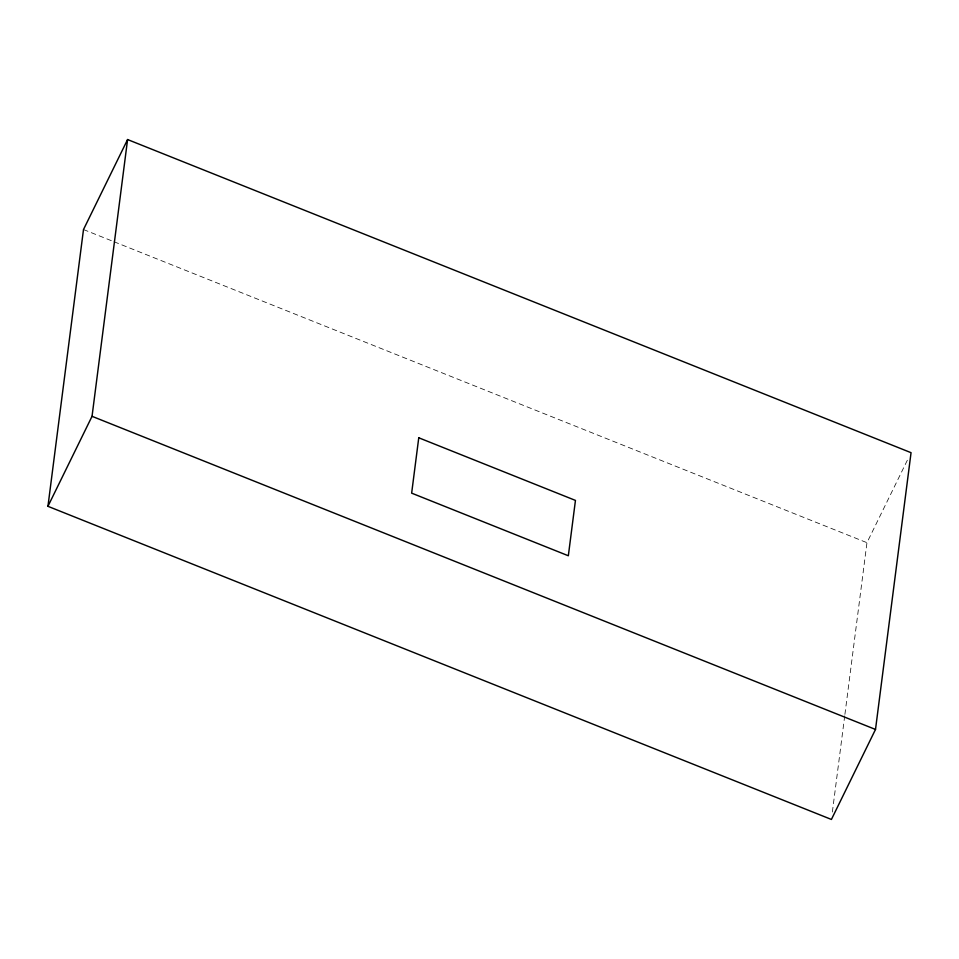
<?xml version="1.0" encoding="UTF-8"?>
<svg xmlns="http://www.w3.org/2000/svg" width="959" height="959" viewBox="0 0 959 959"><rect width="100%" height="100%" fill="white"/><g stroke="black" fill="none" stroke-linecap="round" stroke-linejoin="round"><path stroke-width="0.72" stroke-dasharray="4.79 3.6" d="M832.364 812.045L844.723 715.846M844.915 714.371L866.96 542.686L908.413 458.054M83.493 229.549L112.671 241.2M114.061 241.764L866.96 542.686"/><path stroke-width="1.44" d="M47.95 506.316L83.493 229.549L127.583 139.546L911.05 452.684L875.507 729.451L831.417 819.454L47.95 506.316L92.04 416.314L127.583 139.546M92.04 416.314L875.507 729.451M418.759 437.784L411.651 493.142L568.339 555.764L575.448 500.406L418.759 437.784"/></g></svg>
